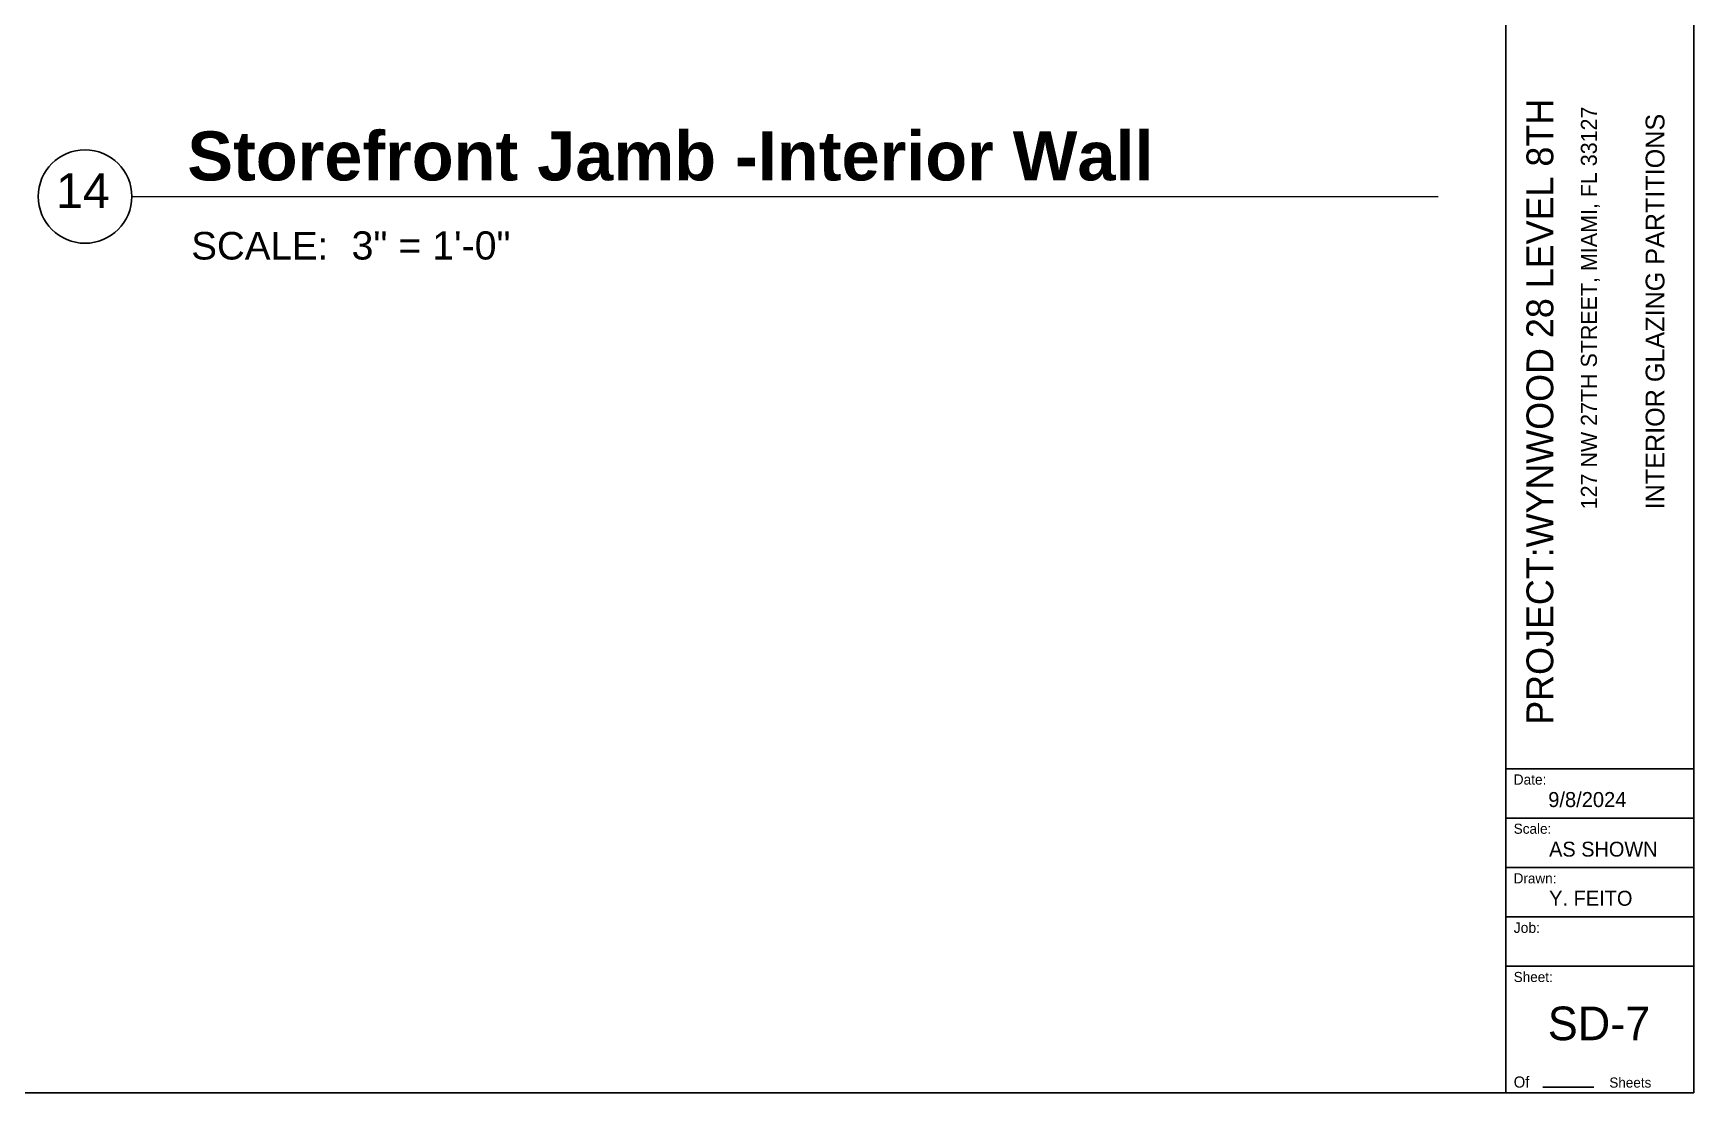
# Model space of a CAD drawing. Header units: inches. Extents: x -6061 to 13621, y -296 to 7483.
# Drawn here: x 5290.1 to 5596.3, y 6677.2 to 6872.5 of the extents above; entities that cross this region are included whole.
import ezdxf

# ---------------------------------------------------------------- set-up
doc = ezdxf.new("R2010")
doc.units = ezdxf.units.IN
doc.header["$MEASUREMENT"] = 0
doc.layers.get('0').update_dxf_attribs({"linetype": 'CONTINUOUS'})
doc.styles.add('Arial$001H0', font='arial.ttf')
doc.styles.add('Arial$101H0', font='arialbd.ttf')
doc.styles.add('CIDFont+F1$001H0', font='')
doc.styles.get('CIDFont+F1$001H0').set_extended_font_data('CIDFont+F1')

msp = doc.modelspace()

# ---------------------------------------------------------------- linework, layer by layer
at = {"color": 7, "linetype": 'Continuous', "lineweight": 25, "true_color": 0x000007}
for p, q in [((5561.62757, 7177.64491), (5561.62757, 6677.24994)), ((5596.25808, 6736.97963), (5561.62757, 6736.97963)), ((5596.25808, 6727.84543), (5561.62757, 6727.84543)), ((5596.25808, 6718.79066), (5561.62757, 6718.79066)), ((5596.25808, 6709.65647), (5561.62757, 6709.65647)), ((5596.25808, 6700.6017), (5561.62757, 6700.6017)), ((5568.45836, 6678.2825), (5577.83084, 6678.2825))]:
    msp.add_line(p, q, dxfattribs=at)
at = {"color": 7, "linetype": 'Continuous', "lineweight": 9}
msp.add_line((5308.29774, 6842.44013), (5549.1359, 6842.44013), dxfattribs=at)
msp.add_lwpolyline([(4888.80308, 6677.24994), (5596.25808, 6677.24994), (5596.25808, 7177.64494), (4888.80308, 7177.64494)], close=True)
at = {"color": 7, "linetype": 'Continuous', "lineweight": 25, "true_color": 0x000007}
for points in [[(5596.25808, 7177.64491), (5596.25808, 6677.24994), (5561.62757, 6677.24994)], [(5596.25808, 6677.24994), (5596.25808, 7177.64491), (5587.12388, 7177.64491)]]:
    msp.add_lwpolyline(points, dxfattribs=at)
msp.add_circle((5299.68099, 6842.44013), 8.61674)

# ---------------------------------------------------------------- texts
at = {"color": 7, "true_color": 0x000007, "style": 'CIDFont+F1$001H0'}
for s, height, p in [('PROJECT:WYNWOOD 28 LEVEL 8TH', 4.9446233, (5570.35545, 6745.08088)), ('127 NW 27TH STREET, MIAMI, FL 33127', 2.954715, (5578.39817, 6784.79676)), ('INTERIOR GLAZING PARTITIONS', 3.4665729, (5590.85224, 6784.79363))]:
    msp.add_text(s, height=height, rotation=90, dxfattribs=at).set_placement(p)
at = {"color": 7, "true_color": 0x000007}
for s, height, style, p in [('Storefront Jamb -Interior Wall', 9.0356308, 'Arial$101H0', (5318.54055, 6845.40345)), ('14', 6.400615, 'Arial$001H0', (5294.31048, 6840.33043)), ('SCALE:', 5.086183, 'Arial$001H0', (5319.26137, 6830.82698)), ('3" = 1\'-0"', 5.189754, 'Arial$001H0', (5348.81477, 6830.82698)), ('Date:', 1.885676, 'CIDFont+F1$001H0', (5563.05745, 6734.0408)), ('9/8/2024', 2.76745, 'CIDFont+F1$001H0', (5569.4281, 6729.91131)), ('Scale:', 1.867076, 'CIDFont+F1$001H0', (5563.05745, 6724.98603)), ('AS SHOWN', 2.746002, 'CIDFont+F1$001H0', (5569.58635, 6720.77816)), ('Drawn:', 1.858902, 'CIDFont+F1$001H0', (5563.05745, 6715.85184)), ('Y. FEITO', 2.758454, 'CIDFont+F1$001H0', (5569.58635, 6711.7232)), ('Job:', 1.920118, 'CIDFont+F1$001H0', (5563.05745, 6706.71764)), ('Sheet:', 1.863512, 'CIDFont+F1$001H0', (5563.05745, 6697.66288)), ('SD-7', 6.197286, 'CIDFont+F1$001H0', (5569.34121, 6686.94118)), ('Of', 2.05, 'CIDFont+F1$001H0', (5563.05745, 6678.20307)), ('Sheets', 1.85793, 'CIDFont+F1$001H0', (5580.69055, 6678.20307))]:
    msp.add_text(s, height=height, dxfattribs=dict(at, style=style)).set_placement(p)

doc.saveas('drawing.dxf')
